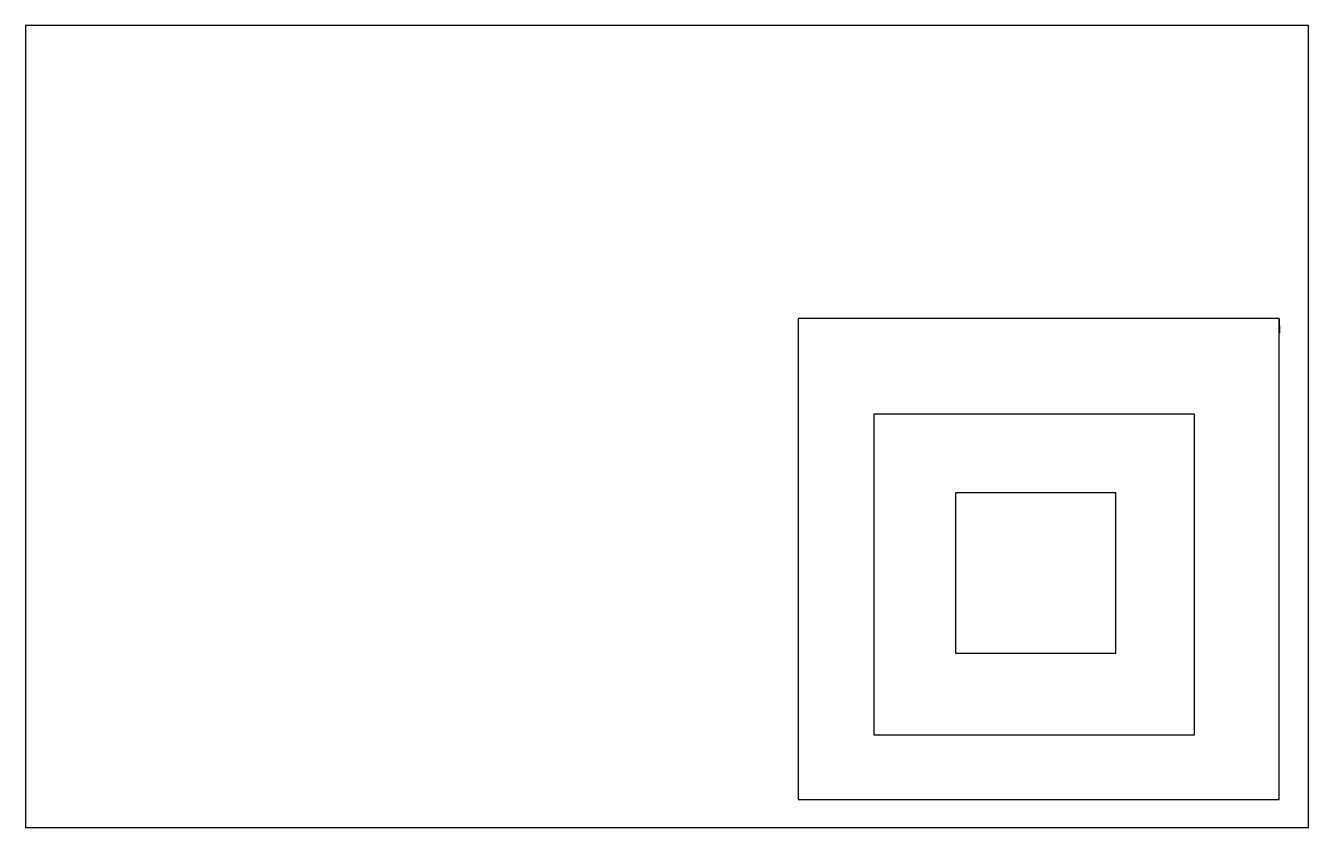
# Model space of a CAD drawing. Header units: millimetres. Extents: x 0 to 8000, y 0 to 5000.
import ezdxf

# ---------------------------------------------------------------- set-up
doc = ezdxf.new("R2010")
doc.units = ezdxf.units.MM

msp = doc.modelspace()

# ---------------------------------------------------------------- linework, layer by layer
at = {"color": 1}
for points in [[(8000, 5000), (0, 5000)], [(0, 5000), (0, 0)], [(8000, 0), (8000, 5000)], [(0, 0), (8000, 0)]]:
    msp.add_lwpolyline(points, dxfattribs=at)
for points in [[(7818.4, 3173.6), (4818.4, 3173.6)], [(4818.4, 3173.6), (4818.4, 173.6)], [(7818.4, 173.6), (7818.4, 3173.6), (7819.5, 3083.6)], [(7289.3, 2576.1), (5289.3, 2576.1)], [(5289.3, 2576.1), (5289.3, 576.1)], [(7289.3, 576.1), (7289.3, 2576.1)], [(6799.7, 2086.2), (5799.7, 2086.2)], [(5799.7, 2086.2), (5799.7, 1086.2)], [(6799.7, 1086.2), (6799.7, 2086.2)], [(5799.7, 1086.2), (6799.7, 1086.2)], [(5289.3, 576.1), (7289.3, 576.1)], [(4818.4, 173.6), (7818.4, 173.6)]]:
    msp.add_lwpolyline(points)

doc.saveas('drawing.dxf')
